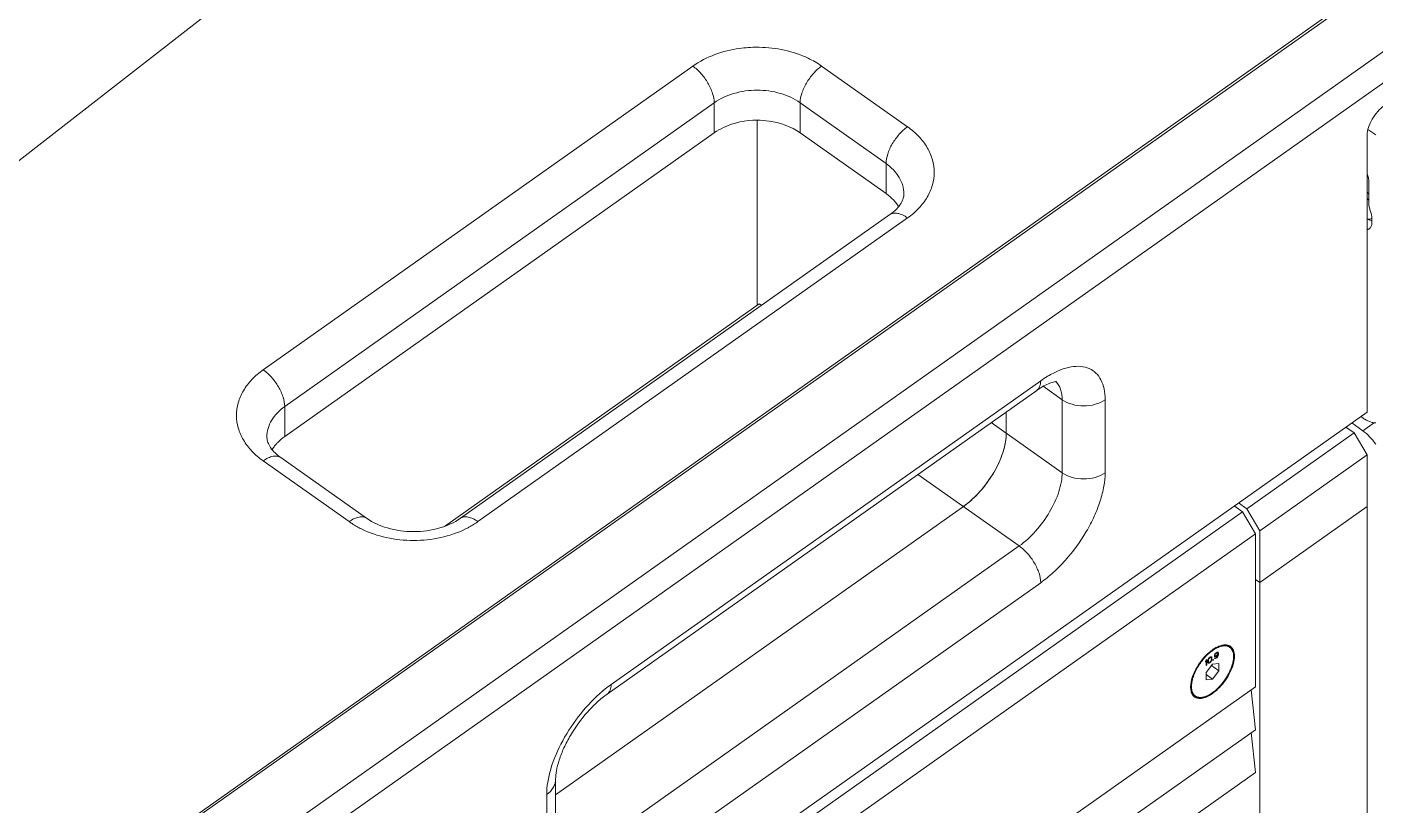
# Model space of a CAD drawing. Header units: millimetres. Extents: x 0 to 9253, y 0 to 2730.
# Drawn here: x 8893.1 to 9115.1, y 1636.1 to 1764.2 of the extents above; entities that cross this region are included whole.
import ezdxf

# ---------------------------------------------------------------- set-up
doc = ezdxf.new("R2010")
doc.units = ezdxf.units.MM
doc.layers.get('0').update_dxf_attribs({"lineweight": 13})

msp = doc.modelspace()

# ---------------------------------------------------------------- linework, layer by layer
at = {"color": 7, "linetype": 'Continuous'}
for p, q in [((9234.67, 1855.73), (8793.44, 1543.73)), ((8795.56, 1545.73), (9231.85, 1854.23)), ((9245.28, 1851.23), (8799.8, 1536.23)), ((8801.92, 1532.61), (9247.4, 1847.61)), ((8921.84, 1765.53), (8755.43, 1636.22)), ((8932.03, 1707.73), (9002.74, 1757.73)), ((9023.96, 1757.73), (9038.1, 1747.73)), ((9006.28, 1751.7), (8935.57, 1701.7)), ((9006.28, 1746.75), (9006.28, 1751.7)), ((9020.42, 1751.7), (9020.42, 1746.75)), ((9034.56, 1741.7), (9020.42, 1751.7)), ((9013.35, 1748.81), (9013.35, 1718.36)), ((9006.28, 1746.75), (8935.57, 1696.75)), ((9034.56, 1736.75), (9020.42, 1746.75)), ((9115.17, 1746.39), (9113.88, 1747.3)), ((9113.76, 1700.78), (9113.76, 1746.39)), ((9034.56, 1736.75), (9034.56, 1741.7)), ((9113.93, 1739.49), (9113.76, 1739.37)), ((9114.04, 1735.09), (9114.04, 1738.71)), ((9035.21, 1733.28), (8964.5, 1683.28)), ((9038.1, 1732.73), (8967.39, 1682.73)), ((9113.76, 1732.53), (9114.02, 1732.43)), ((9114.54, 1732.7), (9114.54, 1731.99)), ((8961.85, 1681.95), (9013.7, 1718.61)), ((9013.7, 1718.61), (9014.09, 1718.34)), ((8988.66, 1654.33), (9059.37, 1704.33)), ((8989.31, 1655.92), (9060.02, 1705.92)), ((9063.55, 1702.81), (9060.44, 1705.01)), ((9063.55, 1690.79), (9063.55, 1702.81)), ((9070.63, 1702.81), (9070.63, 1690.79)), ((8935.57, 1701.7), (8935.57, 1696.75)), ((9113.76, 1700.78), (8935.57, 1574.78)), ((9054.36, 1697.29), (9054.36, 1700.79)), ((9113.05, 1699.81), (9112.72, 1700.05)), ((9051.88, 1699.04), (9063.55, 1690.79)), ((9111.64, 1697.33), (9110.26, 1698.31)), ((9111.22, 1698.99), (9113.05, 1697.69)), ((9113.05, 1697.69), (9114.95, 1699.03)), ((9111.64, 1697.33), (9093.96, 1684.83)), ((9113.76, 1693.71), (9111.64, 1697.33)), ((8949.06, 1683.28), (8934.92, 1693.28)), ((9113.76, 1693.71), (9096.08, 1681.21)), ((9113.76, 1685.23), (9113.76, 1693.71)), ((8946.17, 1682.73), (8932.03, 1692.73)), ((9056.48, 1678.72), (9039.81, 1690.51)), ((8980.17, 1637.75), (9047.29, 1685.22)), ((9093.25, 1684.33), (9091.87, 1685.31)), ((9092.58, 1685.81), (9093.96, 1684.83)), ((9093.96, 1684.83), (9096.08, 1681.21)), ((9113.76, 1685.23), (9096.08, 1672.73)), ((9096.08, 1672.72), (9113.76, 1685.22)), ((9113.76, 1685.22), (9113.76, 1342.98)), ((9113.76, 1334.5), (9113.76, 1685.22)), ((9113.76, 1342.98), (9113.76, 1685.22)), ((9093.25, 1684.33), (8951.83, 1584.33)), ((9095.37, 1680.71), (9093.25, 1684.33)), ((9095.37, 1680.71), (8953.95, 1580.71)), ((9095.37, 1655.54), (9095.37, 1680.71)), ((9096.08, 1681.21), (9096.08, 1672.73)), ((8985.77, 1628.72), (9056.48, 1678.72)), ((9060.02, 1672.68), (8989.31, 1622.68)), ((9096.08, 1672.73), (9095.37, 1673.23)), ((9096.08, 1672.72), (9095.37, 1673.22)), ((9096.08, 1672.72), (9096.08, 1618.28)), ((9091.12, 1662.17), (9091.06, 1662.21)), ((9087.26, 1659.98), (9087.15, 1659.76)), ((9087.38, 1660.06), (9087.26, 1659.98)), ((9087.3, 1659.2), (9087.3, 1660.01)), ((9087.38, 1659.15), (9087.38, 1660.06)), ((9087.57, 1659.98), (9087.55, 1659.91)), ((9087.56, 1659.97), (9087.55, 1659.9)), ((9087.6, 1660.08), (9087.57, 1659.98)), ((9087.64, 1659.98), (9087.58, 1660.02)), ((9087.66, 1660.18), (9087.6, 1660.08)), ((9087.62, 1659.85), (9087.64, 1659.98)), ((9087.64, 1659.98), (9087.72, 1660.15)), ((9087.76, 1660.31), (9087.66, 1660.18)), ((9087.72, 1660.15), (9087.66, 1660.18)), ((9087.77, 1660.22), (9087.72, 1660.26)), ((9087.72, 1660.15), (9087.77, 1660.22)), ((9087.87, 1660.41), (9087.76, 1660.31)), ((9087.77, 1660.22), (9087.87, 1660.31)), ((9087.87, 1660.31), (9087.81, 1660.35)), ((9087.89, 1660.41), (9087.84, 1660.38)), ((9087.98, 1660.47), (9087.87, 1660.41)), ((9087.87, 1660.31), (9087.96, 1660.36)), ((9087.95, 1660.41), (9087.89, 1660.41)), ((9087.96, 1660.36), (9087.89, 1660.41)), ((9088.02, 1660.36), (9087.95, 1660.41)), ((9087.96, 1660.36), (9088.02, 1660.36)), ((9088.08, 1660.48), (9087.98, 1660.47)), ((9088.02, 1660.36), (9088.1, 1660.3)), ((9088.14, 1660.46), (9088.08, 1660.48)), ((9088.09, 1660.47), (9088.1, 1660.46)), ((9088.17, 1660.41), (9088.1, 1660.46)), ((9088.1, 1660.46), (9088.12, 1660.41)), ((9088.1, 1660.3), (9088.12, 1660.19)), ((9088.12, 1660.06), (9088.1, 1659.93)), ((9088.17, 1659.92), (9088.1, 1659.97)), ((9088.12, 1660.05), (9088.11, 1659.99)), ((9088.19, 1660.36), (9088.12, 1660.41)), ((9088.12, 1660.41), (9088.14, 1660.33)), ((9088.12, 1660.19), (9088.12, 1660.06)), ((9088.14, 1660.16), (9088.12, 1660.05)), ((9088.19, 1660), (9088.12, 1660.05)), ((9088.17, 1660.41), (9088.14, 1660.46)), ((9088.21, 1660.28), (9088.14, 1660.33)), ((9088.14, 1660.16), (9088.14, 1660.33)), ((9088.21, 1660.11), (9088.14, 1660.16)), ((9088.19, 1660.36), (9088.17, 1660.41)), ((9088.17, 1659.92), (9088.19, 1660)), ((9088.21, 1660.28), (9088.19, 1660.36)), ((9088.19, 1660), (9088.21, 1660.11)), ((9088.21, 1660.11), (9088.21, 1660.28)), ((9088.46, 1660.01), (9088.36, 1659.94)), ((9088.46, 1659.91), (9088.39, 1659.96)), ((9088.46, 1659.91), (9088.46, 1660.01)), ((9088.65, 1660.8), (9088.61, 1660.68)), ((9088.61, 1660.68), (9088.61, 1660.6)), ((9088.61, 1660.6), (9088.65, 1660.53)), ((9088.63, 1660.74), (9088.63, 1660.76)), ((9088.71, 1660.69), (9088.63, 1660.74)), ((9088.63, 1660.74), (9088.65, 1660.69)), ((9088.71, 1660.73), (9088.64, 1660.77)), ((9088.73, 1660.55), (9088.64, 1660.55)), ((9088.71, 1660.92), (9088.65, 1660.8)), ((9088.72, 1660.64), (9088.65, 1660.69)), ((9088.65, 1660.69), (9088.69, 1660.66)), ((9088.65, 1660.53), (9088.71, 1660.49)), ((9088.74, 1660.33), (9088.65, 1660.26)), ((9088.65, 1660.26), (9088.67, 1660.22)), ((9088.75, 1660.24), (9088.66, 1660.23)), ((9088.72, 1660.8), (9088.67, 1660.84)), ((9088.67, 1660.22), (9088.72, 1660.18)), ((9088.76, 1660.61), (9088.69, 1660.66)), ((9088.8, 1661.05), (9088.71, 1660.92)), ((9088.76, 1660.88), (9088.71, 1660.92)), ((9088.71, 1660.73), (9088.72, 1660.8)), ((9088.71, 1660.69), (9088.71, 1660.73)), ((9088.72, 1660.64), (9088.71, 1660.69)), ((9088.71, 1660.49), (9088.8, 1660.5)), ((9088.72, 1660.8), (9088.76, 1660.88)), ((9088.76, 1660.61), (9088.72, 1660.64)), ((9088.72, 1660.18), (9088.82, 1660.19)), ((9088.82, 1660.6), (9088.73, 1660.55)), ((9088.8, 1660.5), (9088.73, 1660.55)), ((9088.78, 1660.3), (9088.74, 1660.33)), ((9088.84, 1660.28), (9088.75, 1660.24)), ((9088.82, 1660.19), (9088.75, 1660.24)), ((9088.76, 1660.88), (9088.82, 1660.96)), ((9088.82, 1660.61), (9088.76, 1660.61)), ((9088.82, 1660.96), (9088.77, 1661)), ((9088.84, 1660.3), (9088.78, 1660.3)), ((9088.9, 1661.13), (9088.8, 1661.05)), ((9088.8, 1660.5), (9088.9, 1660.55)), ((9088.88, 1661.02), (9088.82, 1661.06)), ((9088.82, 1660.96), (9088.88, 1661.02)), ((9088.88, 1660.63), (9088.82, 1660.61)), ((9088.82, 1660.6), (9088.87, 1660.63)), ((9088.9, 1660.55), (9088.82, 1660.6)), ((9088.82, 1660.19), (9088.91, 1660.23)), ((9088.9, 1660.32), (9088.84, 1660.3)), ((9088.84, 1660.28), (9088.89, 1660.32)), ((9088.91, 1660.23), (9088.84, 1660.28)), ((9088.88, 1661.02), (9089.01, 1661.12)), ((9089.01, 1660.73), (9088.88, 1660.63)), ((9088.99, 1661.2), (9088.9, 1661.13)), ((9088.9, 1660.55), (9088.99, 1660.62)), ((9089.01, 1660.4), (9088.9, 1660.32)), ((9088.91, 1660.23), (9088.99, 1660.29)), ((9088.99, 1660.62), (9088.92, 1660.67)), ((9088.99, 1660.29), (9088.92, 1660.34)), ((9089.01, 1661.12), (9088.94, 1661.17)), ((9089, 1661.19), (9088.95, 1661.17)), ((9089.09, 1661.25), (9088.99, 1661.2)), ((9088.99, 1660.62), (9089.09, 1660.71)), ((9088.99, 1660.29), (9089.09, 1660.38)), ((9089.05, 1661.19), (9089, 1661.19)), ((9089.07, 1661.14), (9089, 1661.19)), ((9089.01, 1661.12), (9089.07, 1661.14)), ((9089.07, 1660.79), (9089.01, 1660.73)), ((9089.07, 1660.46), (9089.01, 1660.4)), ((9089.09, 1660.71), (9089.03, 1660.75)), ((9089.09, 1660.38), (9089.03, 1660.42)), ((9089.12, 1661.14), (9089.05, 1661.19)), ((9089.07, 1661.14), (9089.12, 1661.14)), ((9089.12, 1660.87), (9089.07, 1660.79)), ((9089.12, 1660.54), (9089.07, 1660.46)), ((9089.18, 1661.26), (9089.09, 1661.25)), ((9089.09, 1660.71), (9089.2, 1660.86)), ((9089.09, 1660.38), (9089.18, 1660.5)), ((9089.12, 1661.14), (9089.16, 1661.11)), ((9089.16, 1660.95), (9089.12, 1660.87)), ((9089.16, 1660.62), (9089.12, 1660.54)), ((9089.18, 1660.5), (9089.12, 1660.54)), ((9089.2, 1660.86), (9089.14, 1660.91)), ((9089.16, 1661.11), (9089.18, 1661.06)), ((9089.18, 1661.02), (9089.16, 1660.95)), ((9089.18, 1660.69), (9089.16, 1660.62)), ((9089.24, 1660.62), (9089.17, 1660.66)), ((9089.24, 1661.22), (9089.18, 1661.26)), ((9089.18, 1661.25), (9089.2, 1661.2)), ((9089.18, 1661.06), (9089.18, 1661.02)), ((9089.2, 1660.82), (9089.18, 1660.69)), ((9089.18, 1660.5), (9089.24, 1660.62)), ((9089.2, 1660.79), (9089.19, 1660.73)), ((9089.28, 1661.15), (9089.2, 1661.2)), ((9089.2, 1661.2), (9089.22, 1661.08)), ((9089.22, 1660.94), (9089.2, 1660.79)), ((9089.2, 1660.86), (9089.2, 1660.82)), ((9089.28, 1660.74), (9089.2, 1660.79)), ((9089.29, 1661.03), (9089.22, 1661.08)), ((9089.22, 1660.94), (9089.22, 1661.08)), ((9089.29, 1660.89), (9089.22, 1660.94)), ((9089.28, 1661.15), (9089.24, 1661.22)), ((9089.24, 1660.62), (9089.28, 1660.74)), ((9089.29, 1661.03), (9089.28, 1661.15)), ((9089.28, 1660.74), (9089.29, 1660.89)), ((9089.29, 1660.89), (9089.29, 1661.03)), ((9087.15, 1659.61), (9087.26, 1659.82)), ((9087.15, 1659.76), (9087.15, 1659.61)), ((9087.26, 1659.82), (9087.2, 1659.86)), ((9088.3, 1659.26), (9087.24, 1657.9)), ((9087.24, 1657.9), (9087.24, 1656.67)), ((9087.26, 1659.82), (9087.26, 1659.07)), ((9087.26, 1659.17), (9087.3, 1659.2)), ((9087.26, 1659.07), (9087.38, 1659.15)), ((9087.38, 1659.15), (9087.3, 1659.2)), ((9087.55, 1659.91), (9087.53, 1659.8)), ((9087.53, 1659.8), (9087.53, 1659.62)), ((9087.53, 1659.62), (9087.55, 1659.54)), ((9087.62, 1659.85), (9087.55, 1659.9)), ((9087.55, 1659.76), (9087.55, 1659.9)), ((9087.62, 1659.71), (9087.55, 1659.76)), ((9087.55, 1659.76), (9087.57, 1659.66)), ((9087.55, 1659.54), (9087.57, 1659.49)), ((9087.64, 1659.61), (9087.57, 1659.66)), ((9087.57, 1659.66), (9087.65, 1659.59)), ((9087.57, 1659.49), (9087.6, 1659.44)), ((9087.59, 1659.48), (9087.58, 1659.48)), ((9087.68, 1659.48), (9087.59, 1659.48)), ((9087.66, 1659.43), (9087.59, 1659.48)), ((9087.6, 1659.44), (9087.66, 1659.43)), ((9087.62, 1659.71), (9087.62, 1659.85)), ((9087.64, 1659.61), (9087.62, 1659.71)), ((9087.72, 1659.54), (9087.64, 1659.61)), ((9087.72, 1659.54), (9087.65, 1659.59)), ((9087.66, 1659.43), (9087.76, 1659.43)), ((9087.8, 1659.55), (9087.68, 1659.48)), ((9087.76, 1659.43), (9087.68, 1659.48)), ((9087.77, 1659.55), (9087.72, 1659.54)), ((9087.76, 1659.43), (9087.87, 1659.5)), ((9087.87, 1659.59), (9087.77, 1659.55)), ((9087.83, 1659.57), (9087.8, 1659.55)), ((9087.87, 1659.5), (9087.8, 1659.55)), ((9087.96, 1659.68), (9087.87, 1659.59)), ((9087.87, 1659.5), (9087.98, 1659.6)), ((9087.98, 1659.6), (9087.92, 1659.64)), ((9088.02, 1659.76), (9087.96, 1659.68)), ((9087.98, 1659.6), (9088.08, 1659.72)), ((9088.1, 1659.93), (9088.02, 1659.76)), ((9088.08, 1659.72), (9088.02, 1659.76)), ((9088.14, 1659.82), (9088.07, 1659.87)), ((9088.08, 1659.72), (9088.14, 1659.82)), ((9089.36, 1658.17), (9088.13, 1659.04)), ((9088.14, 1659.82), (9088.17, 1659.92)), ((9089.36, 1659.4), (9088.3, 1659.26)), ((9088.3, 1656.81), (9089.36, 1658.17)), ((9088.36, 1659.94), (9088.36, 1659.85)), ((9088.36, 1659.85), (9088.46, 1659.91)), ((9089.36, 1658.17), (9089.36, 1659.4)), ((9095.37, 1655.54), (8953.95, 1555.54)), ((9088.3, 1656.81), (9087.24, 1657.56)), ((9087.24, 1656.67), (9088.3, 1656.81)), ((9085.35, 1654), (9085.29, 1654.04)), ((9095.37, 1648.48), (9094.69, 1655.06)), ((9095.37, 1648.48), (8953.95, 1548.48)), ((9095.37, 1641.42), (9094.69, 1648)), ((9095.37, 1641.42), (8953.95, 1541.42)), ((8980.17, 1628.29), (8980.17, 1640.31)), ((8978.7, 1625.79), (8978.7, 1637.81))]:
    msp.add_line(p, q, dxfattribs=at)
for centre, radius, start, end in [((9013.35, 1739.73), 21.1, 89.0608, 89.9991), ((9030.83, 1730.93), 6.87, 35.7865, 40.7734), ((9109.64, 1732.54), 5.36, 34.6853, 39.7269), ((9031.21, 1731.21), 6.4, 31.8881, 35.7622), ((9060.78, 1703.9), 2.55, 45.975, 48.2575), ((8938.92, 1691.21), 6.4, 144.2393, 148.1119), ((8939.3, 1690.93), 6.87, 139.2264, 144.215), ((9090.88, 1658.43), 4.09, 112.2996, 113.5843), ((9090.31, 1661.14), 1.31, 65.2393, 66.982), ((9090.33, 1661.17), 1.27, 59.8032, 65.2587), ((9090.34, 1661.19), 1.25, 54.7383, 59.7998), ((9090.4, 1661.15), 1.25, 54.7342, 58.0348), ((9090.12, 1661.36), 1.33, 41.6923, 44.0033), ((9090.09, 1661.34), 1.37, 38.8292, 41.6887), ((9090.02, 1661.29), 1.45, 31.9349, 38.7796), ((9090.42, 1661.03), 1.23, 47.9868, 56.8574), ((9088.33, 1660.48), 3.44, 359.9994, 0.4593), ((9088.44, 1655.48), 3.74, 177.6256, 179.9808), ((9088.27, 1655.58), 3.44, 179.9994, 180.4593), ((9002.62, 1637.32), 22.87, 129.3041, 130.0456), ((9085.77, 1655.21), 1.33, 243.4058, 247.4692), ((9086.11, 1654.93), 1.3, 224.4256, 230.4894), ((9086.07, 1655.03), 1.26, 227.9788, 234.7199), ((9085.78, 1655.24), 1.37, 247.4674, 250.4651), ((9086.1, 1654.92), 1.28, 230.5033, 234.7481), ((9085.8, 1655.28), 1.41, 250.4682, 253.68), ((9086.12, 1655.09), 1.34, 234.7628, 243.3431), ((9086.18, 1655.04), 1.23, 227.9868, 236.8574), ((9086.1, 1654.92), 1.28, 234.7541, 239.3231), ((9085.81, 1655.34), 1.47, 253.6865, 257.1141)]:
    msp.add_arc(centre, radius, start, end, dxfattribs=at)
for points, knots in [([(9013.35, 1760.84), (9012.37, 1760.84), (9008.67, 1760.58), (9004.98, 1759.31), (9002.74, 1757.73)], [0, 0, 0, 0, 0.263238, 1, 1, 1, 1]), ([(9023.96, 1757.73), (9023.26, 1758.22), (9020.13, 1760.03), (9016.45, 1760.79), (9013.7, 1760.83)], [0, 0, 0, 0, 0.235693, 1, 1, 1, 1]), ([(9006.28, 1751.7), (9006.28, 1752.22), (9006.04, 1753.36), (9005.28, 1754.99), (9004.17, 1756.51), (9003.24, 1757.38), (9002.74, 1757.73)], [0, 0, 0, 0, 0.217686, 0.475354, 0.746305, 1, 1, 1, 1]), ([(9023.96, 1757.73), (9023.46, 1757.38), (9022.53, 1756.51), (9021.42, 1754.99), (9020.66, 1753.36), (9020.42, 1752.22), (9020.42, 1751.7)], [0, 0, 0, 0, 0.253695, 0.524646, 0.782314, 1, 1, 1, 1]), ([(9020.42, 1751.7), (9019.44, 1752.39), (9017.13, 1753.43), (9013.35, 1753.94), (9009.57, 1753.43), (9007.26, 1752.39), (9006.28, 1751.7)], [0, 0, 0, 0, 0.240747, 0.5, 0.759253, 1, 1, 1, 1]), ([(9116.59, 1751.22), (9116.19, 1750.94), (9115.44, 1750.25), (9114.56, 1749.02), (9113.95, 1747.72), (9113.76, 1746.81), (9113.76, 1746.39)], [0, 0, 0, 0, 0.253701, 0.524646, 0.782308, 1, 1, 1, 1]), ([(9006.28, 1746.75), (9006.75, 1747.08), (9008.91, 1748.32), (9011.45, 1748.82), (9013.35, 1748.82)], [0, 0, 0, 0, 0.235508, 1, 1, 1, 1]), ([(9013.35, 1748.82), (9014, 1748.82), (9016.47, 1748.65), (9018.93, 1747.8), (9020.42, 1746.75)], [0, 0, 0, 0, 0.263209, 1, 1, 1, 1]), ([(9034.56, 1741.7), (9034.56, 1742.22), (9034.8, 1743.36), (9035.56, 1744.99), (9036.67, 1746.51), (9037.6, 1747.38), (9038.1, 1747.73)], [0, 0, 0, 0, 0.217686, 0.475354, 0.746305, 1, 1, 1, 1]), ([(9038.1, 1732.73), (9038.77, 1733.2), (9039.99, 1734.24), (9041.41, 1736.09), (9042.29, 1738.11), (9042.59, 1740.23), (9042.29, 1742.35), (9041.41, 1744.38), (9039.99, 1746.22), (9038.77, 1747.26), (9038.1, 1747.73)], [0, 0, 0, 0, 0.136521, 0.264073, 0.384125, 0.5, 0.615875, 0.735927, 0.863479, 1, 1, 1, 1]), ([(9037.49, 1736.7), (9037.49, 1737.16), (9037.36, 1738.11), (9036.55, 1739.96), (9035.42, 1741.09), (9034.56, 1741.7)], [0, 0, 0, 0, 0.232441, 0.473262, 1, 1, 1, 1]), ([(9114.04, 1738.71), (9114.04, 1738.92), (9113.98, 1739.36), (9113.85, 1739.79), (9113.76, 1740.02)], [0, 0, 0, 0, 0.46654, 1, 1, 1, 1]), ([(9034.56, 1736.75), (9034.7, 1736.65), (9035.23, 1736.25), (9035.71, 1735.79), (9036.03, 1735.42)], [0, 0, 0, 0, 0.257461, 1, 1, 1, 1]), ([(9035.21, 1733.28), (9035.61, 1733.56), (9036.29, 1734.13), (9037.03, 1735.07), (9037.41, 1735.92), (9037.49, 1736.46), (9037.49, 1736.7)], [0, 0, 0, 0, 0.346909, 0.620897, 0.832011, 1, 1, 1, 1]), ([(9113.76, 1736.96), (9113.78, 1736.94), (9113.88, 1736.84), (9113.97, 1736.75), (9114.04, 1736.67)], [0, 0, 0, 0, 0.246904, 1, 1, 1, 1]), ([(9038.1, 1732.73), (9037.83, 1732.92), (9037.32, 1733.23), (9036.53, 1733.51), (9035.8, 1733.55), (9035.38, 1733.39), (9035.21, 1733.28)], [0, 0, 0, 0, 0.312078, 0.579925, 0.804193, 1, 1, 1, 1]), ([(9114.28, 1733.95), (9114.2, 1734.15), (9114.09, 1734.52), (9114.04, 1734.91), (9114.04, 1735.09)], [0, 0, 0, 0, 0.532601, 1, 1, 1, 1]), ([(9114.54, 1732.7), (9114.54, 1732.9), (9114.48, 1733.33), (9114.36, 1733.74), (9114.28, 1733.95)], [0, 0, 0, 0, 0.467399, 1, 1, 1, 1]), ([(9114.53, 1732.69), (9114.48, 1732.65), (9114.37, 1732.58), (9114.19, 1732.52), (9113.98, 1732.51), (9113.83, 1732.52), (9113.76, 1732.54)], [0, 0, 0, 0, 0.228398, 0.46445, 0.719133, 1, 1, 1, 1]), ([(9114.54, 1732.33), (9114.5, 1732.33), (9114.32, 1732.34), (9114.15, 1732.39), (9114.02, 1732.43)], [0, 0, 0, 0, 0.232666, 1, 1, 1, 1]), ([(9114.11, 1730.95), (9114.18, 1731), (9114.31, 1731.12), (9114.44, 1731.37), (9114.52, 1731.67), (9114.54, 1731.88), (9114.54, 1731.99)], [0, 0, 0, 0, 0.218604, 0.45166, 0.710261, 1, 1, 1, 1]), ([(9113.76, 1730.8), (9113.82, 1730.82), (9113.95, 1730.85), (9114.06, 1730.91), (9114.11, 1730.95)], [0, 0, 0, 0, 0.508964, 1, 1, 1, 1]), ([(8932.03, 1707.73), (8931.36, 1707.26), (8930.14, 1706.22), (8928.73, 1704.38), (8927.84, 1702.35), (8927.54, 1700.23), (8927.84, 1698.11), (8928.73, 1696.09), (8930.14, 1694.24), (8931.36, 1693.2), (8932.03, 1692.73)], [0, 0, 0, 0, 0.136521, 0.264073, 0.384125, 0.5, 0.615875, 0.735927, 0.863479, 1, 1, 1, 1]), ([(8932.03, 1707.73), (8932.53, 1707.38), (8933.46, 1706.51), (8934.57, 1704.99), (8935.33, 1703.36), (8935.57, 1702.22), (8935.57, 1701.7)], [0, 0, 0, 0, 0.253695, 0.524646, 0.782314, 1, 1, 1, 1]), ([(9061.42, 1706.81), (9061.3, 1706.75), (9060.82, 1706.46), (9060.36, 1706.16), (9060.02, 1705.92)], [0, 0, 0, 0, 0.243779, 1, 1, 1, 1]), ([(9070.63, 1702.81), (9070.63, 1703.4), (9070.53, 1704.52), (9070.04, 1706.05), (9069.19, 1707.24), (9068.01, 1708.03), (9066.57, 1708.36), (9064.94, 1708.25), (9063.18, 1707.73), (9062.02, 1707.16), (9061.42, 1706.81)], [0, 0, 0, 0, 0.137288, 0.2576, 0.36542, 0.469126, 0.57841, 0.701018, 0.84117, 1, 1, 1, 1]), ([(9059.37, 1704.33), (9059.48, 1704.41), (9059.67, 1704.6), (9059.87, 1704.97), (9059.99, 1705.42), (9060.02, 1705.75), (9060.02, 1705.92)], [0, 0, 0, 0, 0.21855, 0.451726, 0.710587, 1, 1, 1, 1]), ([(9059.37, 1704.33), (9059.75, 1704.6), (9060.45, 1705.05), (9061.42, 1705.52), (9062.13, 1705.74), (9062.5, 1705.8), (9062.62, 1705.8)], [0, 0, 0, 0, 0.384098, 0.691587, 0.902417, 1, 1, 1, 1]), ([(9063.55, 1702.81), (9063.55, 1703.11), (9063.52, 1703.69), (9063.28, 1704.72), (9062.9, 1705.4), (9062.55, 1705.73)], [0, 0, 0, 0, 0.287021, 0.547148, 1, 1, 1, 1]), ([(9070.63, 1702.81), (9070.14, 1702.47), (9068.98, 1701.94), (9067.09, 1701.69), (9065.2, 1701.94), (9064.04, 1702.47), (9063.55, 1702.81)], [0, 0, 0, 0, 0.240758, 0.5, 0.759242, 1, 1, 1, 1]), ([(8935.57, 1701.7), (8934.71, 1701.09), (8933.58, 1699.96), (8932.77, 1698.11), (8932.64, 1697.16), (8932.64, 1696.7)], [0, 0, 0, 0, 0.526738, 0.767559, 1, 1, 1, 1]), ([(9115.17, 1699.02), (9115.01, 1699.01), (9114.67, 1699.04), (9114.15, 1699.19), (9113.59, 1699.45), (9113.23, 1699.68), (9113.05, 1699.81)], [0, 0, 0, 0, 0.209389, 0.445498, 0.709605, 1, 1, 1, 1]), ([(9113.05, 1697.69), (9113.46, 1697.4), (9114.23, 1696.72), (9114.87, 1695.92), (9115.17, 1695.48)], [0, 0, 0, 0, 0.482137, 1, 1, 1, 1]), ([(8934.92, 1693.28), (8934.52, 1693.56), (8933.84, 1694.13), (8933.11, 1695.07), (8932.72, 1695.92), (8932.64, 1696.46), (8932.64, 1696.7)], [0, 0, 0, 0, 0.346909, 0.620897, 0.832011, 1, 1, 1, 1]), ([(8934.1, 1695.42), (8934.2, 1695.54), (8934.65, 1696.03), (8935.16, 1696.46), (8935.57, 1696.75)], [0, 0, 0, 0, 0.242881, 1, 1, 1, 1]), ([(9054.36, 1697.29), (9054.36, 1696.8), (9054.25, 1695.75), (9053.68, 1693.53), (9052.36, 1690.71), (9050.15, 1687.65), (9048.28, 1685.92), (9047.29, 1685.22)], [0, 0, 0, 0, 0.102849, 0.218177, 0.475683, 0.746474, 1, 1, 1, 1]), ([(9048.22, 1685.94), (9049.11, 1686.68), (9050.74, 1688.39), (9052.67, 1691.28), (9053.79, 1693.87), (9054.27, 1695.89), (9054.36, 1696.84), (9054.36, 1697.29)], [0, 0, 0, 0, 0.261227, 0.531233, 0.784451, 0.898003, 1, 1, 1, 1]), ([(8934.92, 1693.28), (8934.75, 1693.39), (8934.33, 1693.55), (8933.6, 1693.51), (8932.81, 1693.23), (8932.3, 1692.92), (8932.03, 1692.73)], [0, 0, 0, 0, 0.195807, 0.420075, 0.687922, 1, 1, 1, 1]), ([(9056.48, 1678.72), (9057.48, 1679.42), (9059.34, 1681.15), (9061.55, 1684.21), (9062.88, 1687.03), (9063.45, 1689.25), (9063.55, 1690.3), (9063.55, 1690.79)], [0, 0, 0, 0, 0.253523, 0.524317, 0.781826, 0.897152, 1, 1, 1, 1]), ([(9060.02, 1672.68), (9060.74, 1673.19), (9062.16, 1674.35), (9064.82, 1677.05), (9067.1, 1680.19), (9068.86, 1683.57), (9069.85, 1686.07), (9070.46, 1688.48), (9070.63, 1690.05), (9070.63, 1690.79)], [0, 0, 0, 0, 0.122854, 0.253728, 0.524307, 0.656673, 0.781993, 0.897231, 1, 1, 1, 1]), ([(9063.55, 1690.79), (9064.04, 1690.44), (9065.2, 1689.92), (9067.09, 1689.67), (9068.98, 1689.92), (9070.14, 1690.44), (9070.63, 1690.79)], [0, 0, 0, 0, 0.240758, 0.5, 0.759242, 1, 1, 1, 1]), ([(9047.29, 1685.22), (9047.37, 1685.27), (9047.69, 1685.5), (9048, 1685.75), (9048.22, 1685.94)], [0, 0, 0, 0, 0.244385, 1, 1, 1, 1]), ([(8946.17, 1682.73), (8946.44, 1682.92), (8946.96, 1683.23), (8947.75, 1683.51), (8948.47, 1683.55), (8948.9, 1683.39), (8949.06, 1683.28)], [0, 0, 0, 0, 0.312078, 0.579925, 0.804193, 1, 1, 1, 1]), ([(8946.17, 1682.73), (8946.33, 1682.62), (8946.99, 1682.17), (8947.68, 1681.78), (8948.22, 1681.52)], [0, 0, 0, 0, 0.244483, 1, 1, 1, 1]), ([(8949.06, 1683.28), (8950.09, 1682.55), (8952.62, 1681.45), (8956.78, 1680.9), (8960.94, 1681.45), (8963.48, 1682.55), (8964.5, 1683.28)], [0, 0, 0, 0, 0.23206, 0.499989, 0.767927, 1, 1, 1, 1]), ([(8964.5, 1683.28), (8964.67, 1683.39), (8965.09, 1683.55), (8965.82, 1683.51), (8966.61, 1683.23), (8967.12, 1682.92), (8967.39, 1682.73)], [0, 0, 0, 0, 0.195807, 0.420075, 0.687922, 1, 1, 1, 1]), ([(8965.34, 1681.52), (8965.52, 1681.61), (8966.23, 1681.97), (8966.91, 1682.39), (8967.39, 1682.73)], [0, 0, 0, 0, 0.255513, 1, 1, 1, 1]), ([(8948.22, 1681.52), (8949.51, 1680.89), (8952.33, 1679.93), (8956.78, 1679.47), (8961.23, 1679.93), (8964.05, 1680.89), (8965.34, 1681.52)], [0, 0, 0, 0, 0.244401, 0.5, 0.755599, 1, 1, 1, 1]), ([(9060.02, 1672.68), (9060.02, 1673.21), (9059.78, 1674.34), (9059.02, 1675.97), (9057.91, 1677.5), (9056.98, 1678.37), (9056.48, 1678.72)], [0, 0, 0, 0, 0.217686, 0.475354, 0.746305, 1, 1, 1, 1]), ([(9089.24, 1662.18), (9089.17, 1662.15), (9088.85, 1662), (9088.54, 1661.81), (9088.32, 1661.65)], [0, 0, 0, 0, 0.235975, 1, 1, 1, 1]), ([(9088.46, 1661.61), (9088.59, 1661.69), (9088.84, 1661.84), (9089.21, 1662.03), (9089.58, 1662.17), (9089.93, 1662.25), (9090.26, 1662.29), (9090.57, 1662.27), (9090.85, 1662.2), (9091.02, 1662.11), (9091.09, 1662.06)], [0, 0, 0, 0, 0.159237, 0.308339, 0.446786, 0.574519, 0.692059, 0.800643, 0.902335, 1, 1, 1, 1]), ([(9090.46, 1662.45), (9090.37, 1662.45), (9089.98, 1662.44), (9089.61, 1662.33), (9089.33, 1662.22)], [0, 0, 0, 0, 0.226753, 1, 1, 1, 1]), ([(9089.6, 1662.31), (9089.74, 1662.35), (9090, 1662.41), (9090.39, 1662.42), (9090.75, 1662.36), (9090.96, 1662.27), (9091.06, 1662.21)], [0, 0, 0, 0, 0.283992, 0.541391, 0.777304, 1, 1, 1, 1]), ([(9090.82, 1662.34), (9090.76, 1662.37), (9090.62, 1662.41), (9090.48, 1662.44), (9090.41, 1662.45)], [0, 0, 0, 0, 0.489756, 1, 1, 1, 1]), ([(9090.46, 1662.45), (9090.57, 1662.43), (9090.78, 1662.38), (9090.97, 1662.27), (9091.06, 1662.21)], [0, 0, 0, 0, 0.5083, 1, 1, 1, 1]), ([(9090.85, 1662.39), (9090.82, 1662.4), (9090.69, 1662.43), (9090.56, 1662.45), (9090.46, 1662.45)], [0, 0, 0, 0, 0.242501, 1, 1, 1, 1]), ([(9091.25, 1662.2), (9091.22, 1662.22), (9091.09, 1662.3), (9090.96, 1662.36), (9090.85, 1662.39)], [0, 0, 0, 0, 0.247127, 1, 1, 1, 1]), ([(9091.91, 1660.58), (9091.91, 1660.76), (9091.89, 1661.09), (9091.76, 1661.55), (9091.55, 1661.93), (9091.35, 1662.12), (9091.25, 1662.2)], [0, 0, 0, 0, 0.289641, 0.548348, 0.781427, 1, 1, 1, 1]), ([(9084.84, 1655.58), (9084.84, 1655.7), (9084.85, 1655.93), (9084.92, 1656.43), (9085.08, 1657.08), (9085.38, 1657.87), (9085.79, 1658.67), (9086.29, 1659.45), (9086.85, 1660.18), (9087.47, 1660.83), (9087.92, 1661.22), (9088.15, 1661.39)], [0, 0, 0, 0, 0.049659, 0.102523, 0.217022, 0.341524, 0.473121, 0.608401, 0.743706, 0.875378, 1, 1, 1, 1]), ([(9088.32, 1661.65), (9087.91, 1661.37), (9087.14, 1660.69), (9086.15, 1659.48), (9085.36, 1658.14), (9084.99, 1657.19), (9084.87, 1656.71)], [0, 0, 0, 0, 0.241612, 0.501403, 0.760471, 1, 1, 1, 1]), ([(9085.44, 1653.82), (9085.56, 1653.75), (9085.83, 1653.64), (9086.27, 1653.6), (9086.76, 1653.67), (9087.28, 1653.84), (9087.83, 1654.11), (9088.59, 1654.61), (9089.52, 1655.44), (9090.48, 1656.63), (9091.25, 1657.95), (9091.76, 1659.28), (9091.91, 1660.17), (9091.91, 1660.58)], [0, 0, 0, 0, 0.038758, 0.080679, 0.12747, 0.17998, 0.238349, 0.302181, 0.44281, 0.593275, 0.742943, 0.881294, 1, 1, 1, 1]), ([(9091.77, 1660.48), (9091.77, 1660.29), (9091.73, 1659.89), (9091.61, 1659.28), (9091.4, 1658.63), (9091.11, 1657.97), (9090.76, 1657.32), (9090.35, 1656.67), (9089.89, 1656.07), (9089.4, 1655.51), (9088.87, 1655.01), (9088.34, 1654.58), (9087.8, 1654.24), (9087.27, 1653.98), (9086.84, 1653.85), (9086.51, 1653.8), (9086.22, 1653.78), (9085.93, 1653.82), (9085.68, 1653.91), (9085.57, 1653.97), (9085.51, 1654.01)], [0, 0, 0, 0, 0.056813, 0.119313, 0.186819, 0.258352, 0.332727, 0.408623, 0.484653, 0.559425, 0.6316, 0.699961, 0.763483, 0.821421, 0.873425, 0.89727, 0.91977, 0.961284, 0.980854, 1, 1, 1, 1]), ([(9091.8, 1660.53), (9091.8, 1660.34), (9091.77, 1659.94), (9091.64, 1659.33), (9091.44, 1658.69), (9091.16, 1658.04), (9090.82, 1657.39), (9090.42, 1656.75), (9089.97, 1656.14), (9089.48, 1655.58), (9088.97, 1655.07), (9088.44, 1654.63), (9087.9, 1654.27), (9087.37, 1654), (9086.86, 1653.81), (9086.37, 1653.73), (9085.98, 1653.75), (9085.71, 1653.82), (9085.58, 1653.87), (9085.52, 1653.9)], [0, 0, 0, 0, 0.056427, 0.118105, 0.184477, 0.254694, 0.327688, 0.402256, 0.47712, 0.550988, 0.622616, 0.690865, 0.754775, 0.813646, 0.867135, 0.91539, 0.959173, 0.979853, 1, 1, 1, 1]), ([(9088.15, 1661.39), (9088.18, 1661.41), (9088.28, 1661.48), (9088.38, 1661.56), (9088.46, 1661.61)], [0, 0, 0, 0, 0.254015, 1, 1, 1, 1]), ([(9091.12, 1662.17), (9091.17, 1662.13), (9091.28, 1662.04), (9091.42, 1661.88), (9091.54, 1661.71), (9091.67, 1661.43), (9091.77, 1661.04), (9091.8, 1660.71), (9091.8, 1660.53)], [0, 0, 0, 0, 0.110975, 0.223412, 0.338896, 0.458755, 0.715402, 1, 1, 1, 1]), ([(9091.24, 1661.95), (9091.29, 1661.91), (9091.37, 1661.82), (9091.51, 1661.63), (9091.65, 1661.35), (9091.75, 1660.95), (9091.77, 1660.66), (9091.77, 1660.51)], [0, 0, 0, 0, 0.108516, 0.219746, 0.454832, 0.713498, 1, 1, 1, 1]), ([(8989.31, 1655.92), (8989.21, 1655.85), (8988.81, 1655.56), (8988.42, 1655.26), (8988.13, 1655.02)], [0, 0, 0, 0, 0.2452, 1, 1, 1, 1]), ([(8989.31, 1655.92), (8989.31, 1655.75), (8989.28, 1655.42), (8989.16, 1654.97), (8988.96, 1654.6), (8988.76, 1654.41), (8988.66, 1654.33)], [0, 0, 0, 0, 0.289413, 0.548274, 0.78145, 1, 1, 1, 1]), ([(9084.87, 1656.71), (9084.85, 1656.62), (9084.76, 1656.27), (9084.71, 1655.91), (9084.7, 1655.64)], [0, 0, 0, 0, 0.265018, 1, 1, 1, 1]), ([(9085.36, 1654.12), (9085.32, 1654.16), (9085.24, 1654.25), (9085.1, 1654.44), (9084.96, 1654.72), (9084.86, 1655.12), (9084.84, 1655.41), (9084.84, 1655.56)], [0, 0, 0, 0, 0.108516, 0.219746, 0.454832, 0.713498, 1, 1, 1, 1]), ([(8987.91, 1654.83), (8986.58, 1653.72), (8984.14, 1651.16), (8981.25, 1646.83), (8979.55, 1642.93), (8978.84, 1639.91), (8978.7, 1638.48), (8978.7, 1637.81)], [0, 0, 0, 0, 0.261227, 0.531233, 0.784451, 0.898003, 1, 1, 1, 1]), ([(8980.17, 1640.31), (8980.17, 1640.78), (8980.29, 1641.86), (8980.75, 1643.59), (8981.53, 1645.55), (8982.97, 1648.29), (8984.83, 1650.84), (8986.97, 1653.02), (8988.1, 1653.94), (8988.66, 1654.33)], [0, 0, 0, 0, 0.083101, 0.192141, 0.319144, 0.457259, 0.742273, 0.877686, 1, 1, 1, 1]), ([(9084.7, 1655.48), (9084.7, 1655.39), (9084.71, 1655.05), (9084.78, 1654.7), (9084.88, 1654.47)], [0, 0, 0, 0, 0.273102, 1, 1, 1, 1]), ([(9085.23, 1654.09), (9085.16, 1654.16), (9085.02, 1654.32), (9084.87, 1654.6), (9084.76, 1654.92), (9084.72, 1655.16), (9084.71, 1655.28)], [0, 0, 0, 0, 0.225189, 0.463041, 0.719891, 1, 1, 1, 1]), ([(9084.83, 1654.62), (9084.88, 1654.51), (9084.97, 1654.34), (9085.14, 1654.16), (9085.24, 1654.08), (9085.29, 1654.04)], [0, 0, 0, 0, 0.513601, 0.758651, 1, 1, 1, 1]), ([(9084.88, 1654.47), (9084.9, 1654.43), (9084.98, 1654.27), (9085.09, 1654.12), (9085.18, 1654.02)], [0, 0, 0, 0, 0.260789, 1, 1, 1, 1]), ([(9085.29, 1654.04), (9085.21, 1654.1), (9085.06, 1654.23), (9084.94, 1654.39), (9084.89, 1654.48)], [0, 0, 0, 0, 0.49311, 1, 1, 1, 1]), ([(8980.17, 1640.31), (8980.17, 1640.08), (8980.1, 1639.6), (8979.69, 1638.68), (8979.13, 1638.11), (8978.7, 1637.81)], [0, 0, 0, 0, 0.232407, 0.473237, 1, 1, 1, 1])]:
    msp.add_open_spline(points, degree=3, knots=knots, dxfattribs=at)

doc.saveas('drawing.dxf')
